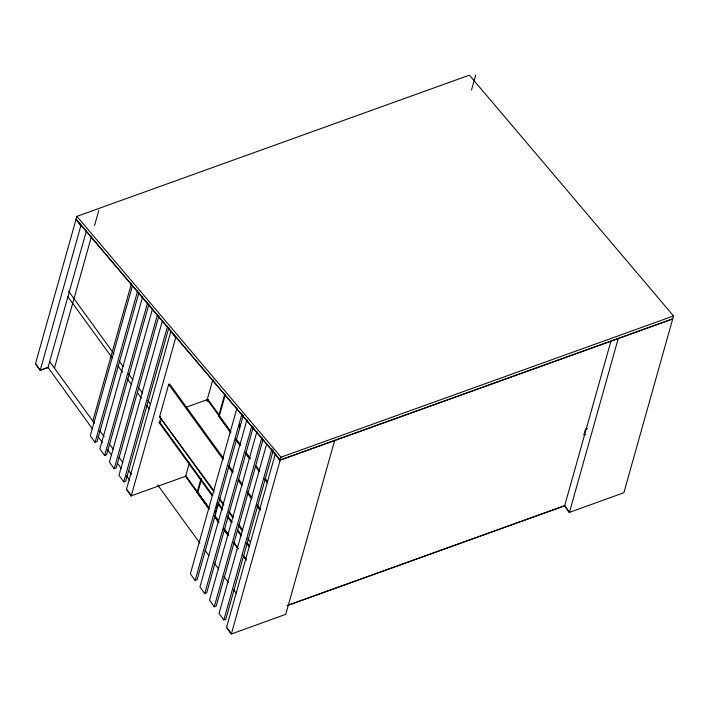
<?xml version="1.0" encoding="UTF-8"?>
<svg xmlns="http://www.w3.org/2000/svg" width="709" height="709" viewBox="0 0 709 709"><rect width="100%" height="100%" fill="white"/><g stroke="black" fill="none" stroke-linecap="round" stroke-linejoin="round"><path stroke-width="1.06" d="M610.945 341.1L564.683 505.685L569.141 512.483L623.867 492.711L673.55 315.957L469.402 75.154L76.882 216.369L35.477 363.655L40.253 370.249L48.026 367.448L86.516 230.54M40.253 370.249L81.03 225.187M54.46 368.148L91.567 236.15M94.563 225.497L98.746 210.6M92.799 421.049L131.493 283.405M132.415 285.878L90.3 435.716L95.086 442.31L97.027 441.61L139.035 292.152M95.086 442.31L137.688 290.734M142.66 296.672L99.863 448.912L104.648 455.506L106.589 454.806L148.979 304.01M104.648 455.506L147.632 302.583M152.603 308.504L109.425 462.1L114.211 468.702L116.152 468.002L158.913 315.868M114.211 468.702L157.566 314.433M162.538 320.353L118.988 475.296L123.774 481.89L125.715 481.198L168.848 327.718M123.774 481.89L167.51 326.291M175.885 337.067L131.262 495.821L126.486 489.228L170.904 331.192L175.681 337.785M223.486 458.28L169.673 384.03L168.707 384.375L159.596 416.777L214.065 491.922M160.713 418.142L159.614 422.068L212.78 495.423M209.013 508.45L185.669 476.244L189.569 462.392M206.939 400.603L212.922 379.288M207.356 401.365L207.905 399.397L185.439 407.48M208.632 508.654L197.058 492.684L200.913 478.974M230.806 432.951L218.585 416.094L224.815 393.938M209.412 508.38L197.838 492.401L201.693 478.69M230.939 431.781L219.365 415.811L225.294 394.709M236.939 408.154L190.375 573.794L195.161 580.396L197.102 579.696L243.293 415.35M195.161 580.396L241.946 413.932M215.155 513.369L216.041 510.196M216.635 508.087L217.521 504.923M239.35 427.279L240.236 424.115M246.954 419.737L199.938 586.99L204.724 593.593L206.665 592.892L253.308 426.942M204.724 593.593L251.961 425.515M256.977 431.294L209.501 600.186L214.286 606.78L216.227 606.08L263.03 439.553M214.286 606.78L261.984 437.072M266.69 443.94L219.063 613.382L223.849 619.976L225.79 619.276L273.346 450.082M223.849 619.976L271.999 448.655M673.55 315.957L281.03 457.163L231.347 633.917L226.57 627.323L275.225 454.239L280.002 460.832M334.63 440.528L285.754 614.34L231.32 634.014L226.543 627.43M471.538 89.883L475.721 74.986M618.239 338.503L569.46 512.279L564.683 505.685L287.216 605.504M47.999 367.554L40.227 370.346L35.45 363.761M160.562 416.431L159.596 416.777L213.958 490.832M160.978 421.58L158.913 422.325L212.071 495.68M218.585 416.094L219.365 415.811M130.917 495.946L185.669 476.244M197.058 492.684L197.838 492.401M587.513 428.511L585.439 429.255L583.782 435.149L585.856 434.395M287.189 605.61L564.656 505.792M76.882 216.369L281.03 457.163M76.093 219.178L280.241 459.981L672.726 318.908L280.206 460.114L76.049 219.311L80.826 225.905M219.196 497.975L223.778 504.214M229.025 511.357L233.607 517.597M238.844 524.74L242.77 530.093M207.905 399.397L219.577 415.501M255.878 465.6L259.769 470.971M264.962 478.123L267.55 481.703M236.088 438.88L240.59 445.092M245.731 452.191L250.233 458.404M207.205 399.654L230.54 431.861M235.725 439.013L240.271 445.279M245.456 452.431L249.993 458.696M255.178 465.857L259.069 471.219M264.9 479.275L267.497 482.847M235.946 440.05L239.802 445.376M245.598 453.361L249.453 458.688M228.67 465.432L233.208 471.698M238.401 478.85L242.292 484.22M247.476 491.381L252.014 497.638M257.199 504.799L260.442 509.266M168.707 384.375L223.167 459.521M228.36 466.673L232.898 472.938M238.082 480.099L241.973 485.461M247.804 493.517L251.695 498.879M256.88 506.04L260.123 510.515M68.596 291.204L114.096 353.995M119.298 361.165L123.198 366.553M128.4 373.723L132.946 380.006M138.149 387.176L142.695 393.46M147.897 400.629L150.503 404.219M219.249 499.083L223.787 505.34M228.972 512.501L232.862 517.862M238.703 525.918L242.584 531.289M247.778 538.441L250.366 542.022M217.964 502.584L222.502 508.84M227.686 516.001L232.224 522.267M237.418 529.419L241.308 534.79M247.14 542.837L249.736 546.417M67.904 296.752L112.102 357.744M117.96 365.817L122.506 372.092M127.053 378.376L131.608 384.65M137.457 392.724L141.357 398.103M146.559 405.282L149.156 408.871M217.911 503.727L222.449 509.993M226.986 516.258L231.524 522.515M237.355 530.571L241.246 535.933M246.44 543.094L249.027 546.674M214.561 515.478L218.416 520.796M224.204 528.79L228.706 534.994M214.198 515.603L218.735 521.868M223.929 529.029L228.466 535.286M238.189 548.704L233.651 542.447L238.162 548.81M243.373 555.865L245.97 559.445M185.643 476.351L208.987 508.557M214.171 515.709L218.709 521.975M223.893 529.127L227.784 534.497M242.7 555.076L245.943 559.543M214.419 516.648L218.921 522.852M223.424 529.065L227.926 535.277M157.699 484.965L199.894 543.191M205.087 550.352L208.978 555.732M214.171 562.893L218.718 569.167M223.911 576.328L228.458 582.603M233.651 589.764L236.248 593.353M49.683 361.555L94.421 423.282M99.606 430.443L104.143 436.7M109.337 443.861L113.227 449.231M119.059 457.278L122.949 462.649M128.781 470.696L131.378 474.277M48.026 367.448L92.737 429.282M97.957 436.327L102.459 442.7M107.679 449.745L111.535 455.222M117.402 463.163L121.266 468.64M126.486 475.686L129.694 480.268M126.459 489.334L131.236 495.919M185.723 475.819L209.696 509.027M214.233 515.301L218.771 521.585M224.602 529.658L228.493 535.047M233.678 542.225L237.568 547.614M243.4 555.688L246.635 560.172"/></g></svg>
